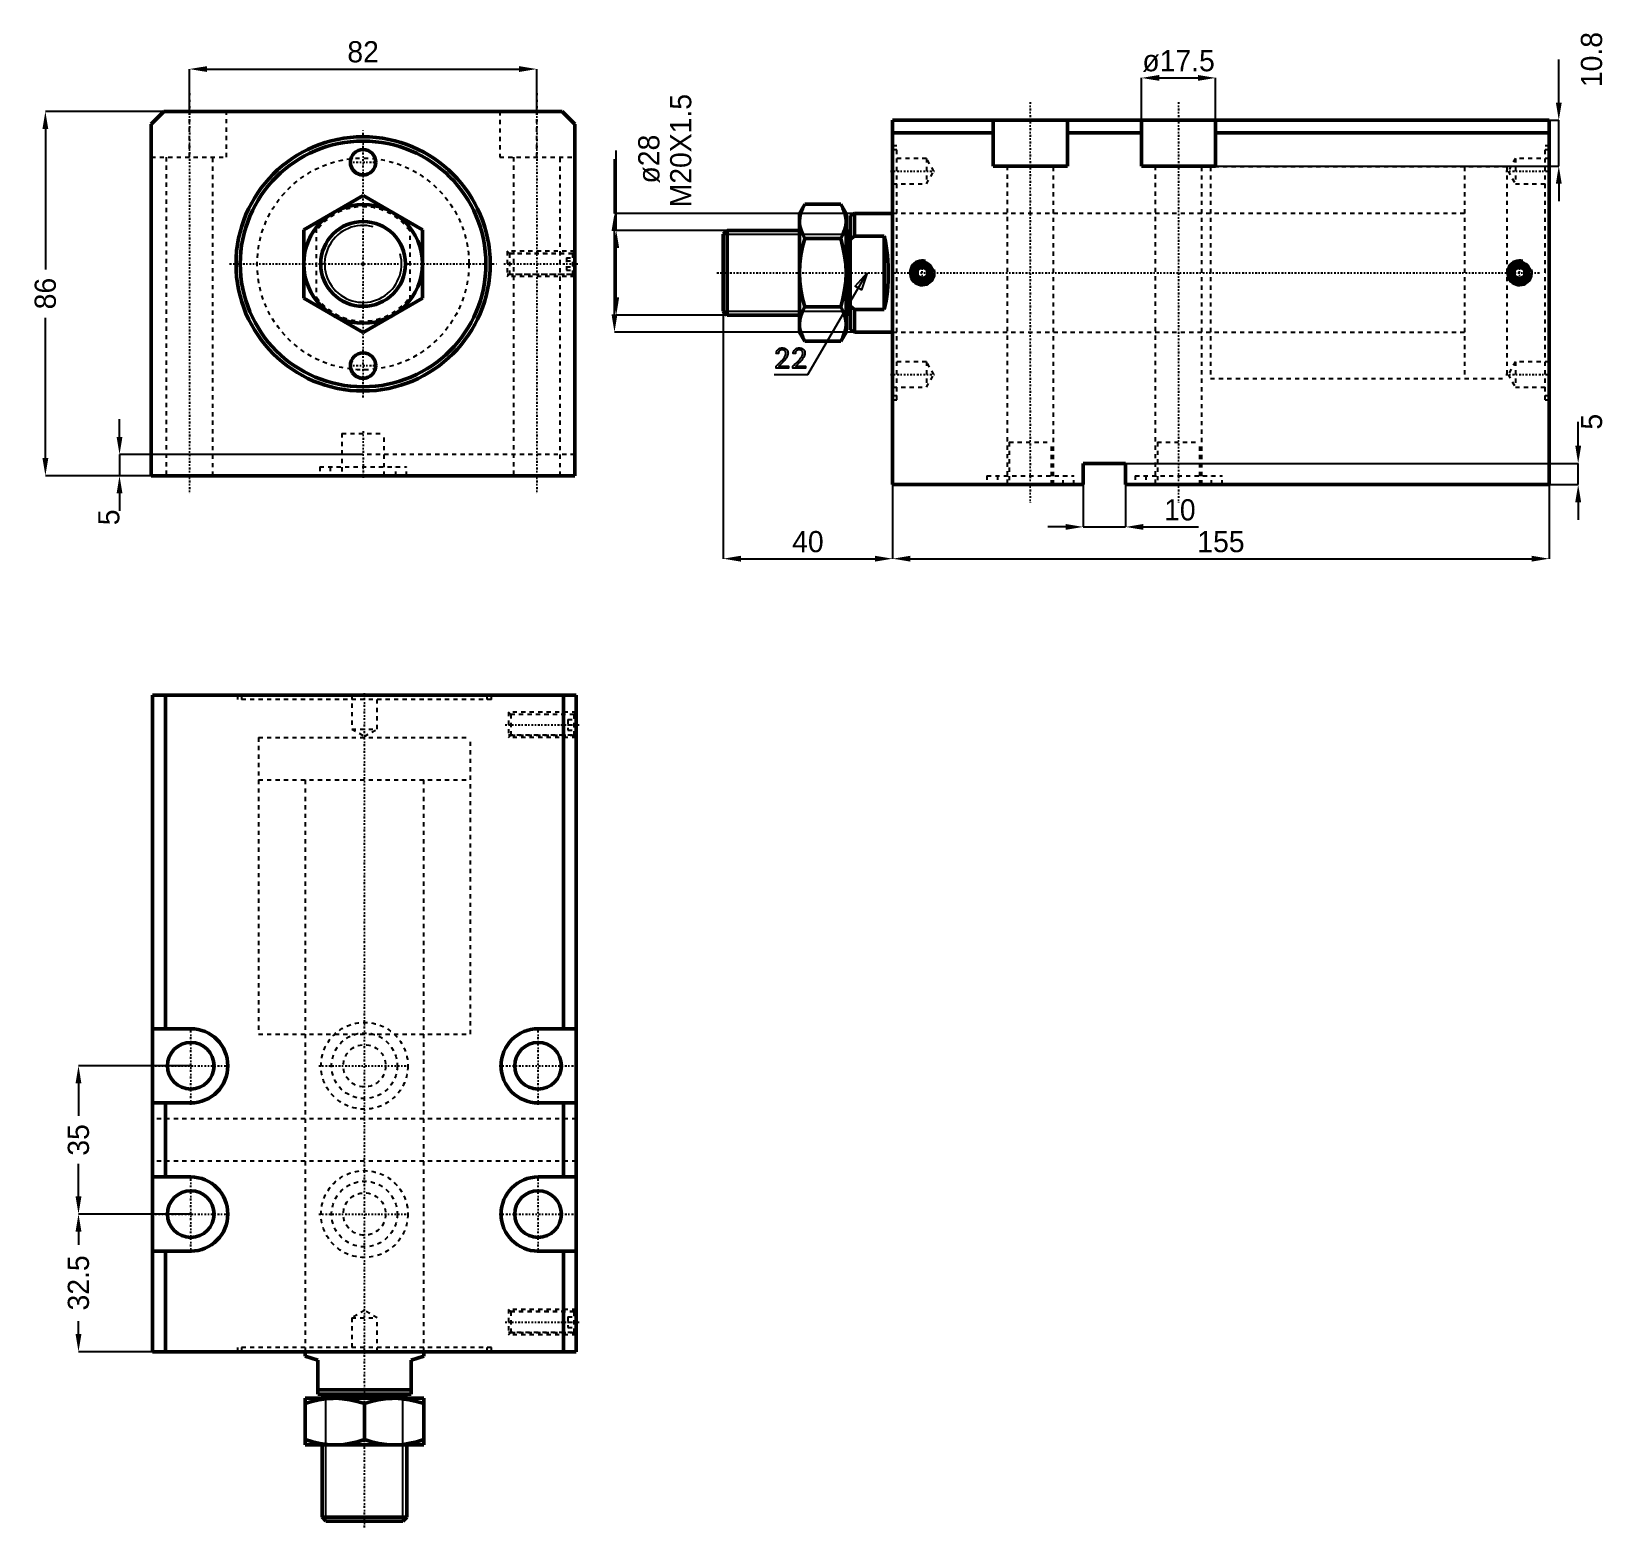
# Model space of a CAD drawing. Header units: millimetres. Extents: x -78 to 293, y -298 to 55.
import ezdxf

# ---------------------------------------------------------------- set-up
doc = ezdxf.new("R2010")
doc.units = ezdxf.units.MM
doc.linetypes.add('Center', pattern=[1.5, 0.45, -0.5, 0.05, -0.5])
doc.linetypes.add('Dashed', pattern=[2, 1, -1])
for name, color, linetype, lineweight in [('2d ConnectionPoints', 7, 'Continuous', 50), ('AM_0', 7, 'Continuous', 50), ('AM_5', 3, 'Continuous', 25), ('AM_7', 7, 'Center', 25), ('AM_9', 6, 'Dashed', 25)]:
    doc.layers.add(name, color=color, linetype=linetype, lineweight=lineweight)
doc.dimstyles.new('ISO-25', dxfattribs={"dimtxt": 2.5, "dimasz": 2.5, "dimexe": 1.25, "dimexo": 0.625, "dimtad": 1, "dimtxsty": 'Standard', "dimcen": 2.5, "dimadec": 0, "dimazin": 0, "dimtfac": 1, "dimtmove": 0, "dimatfit": 3, "dimfxl": 0, "dimarcsym": 0})

# ---------------------------------------------------------------- blocks, each defined once
blk = doc.blocks.new('1_JECX_MF_EXLA_50_60_0_rod__0_in_JECX_MF_160_EXLA_50_60_0__0')
at = {"layer": 'AM_0'}
for p, q in [((-14, 8.08), (0, 16.17)), ((0, 16.17), (14, 8.08)), ((-14, -8.08), (-14, 8.08)), ((14, 8.08), (14, -8.08)), ((0, -16.17), (-14, -8.08)), ((14, -8.08), (0, -16.17))]:
    blk.add_line(p, q, dxfattribs=at)
for radius in [14, 10]:
    blk.add_circle((0, 0), radius, dxfattribs=at)
at = {"layer": 'AM_5'}
blk.add_arc((0, 0), 9.08, 75, 15, dxfattribs=at)
at = {"layer": 'AM_9'}
for p, q in [((-11, -8.66), (-11, 8.66)), ((11, 8.66), (11, -8.66))]:
    blk.add_line(p, q, dxfattribs=at)
for start, end in [(35.4309, 144.5691), (215.4309, 324.5691)]:
    blk.add_arc((0, 0), 13.5, start, end, dxfattribs=at)
blk = doc.blocks.new('2_JECX_MF_EXLA_50_60_0_body__0_in_JECX_MF_160_EXLA_50_60_0__0')
at = {"layer": 'AM_0'}
for p, q in [((-47, 36), (-50, 33)), ((47, 36), (-47, 36)), ((50, 33), (47, 36)), ((-50, 33), (-50, -50)), ((50, -50), (50, 33)), ((-50, -50), (50, -50))]:
    blk.add_line(p, q, dxfattribs=at)
for centre, radius in [((0, 0), 30), ((0, 0), 29), ((0, 24), 3), ((0, -24), 3)]:
    blk.add_circle(centre, radius, dxfattribs=at)
at = {"layer": 'AM_5', "linetype": 'Dashed'}
for p, q in [((50, 3), (34, 3)), ((50, -3), (34, -3))]:
    blk.add_line(p, q, dxfattribs=at)
at = {"layer": 'AM_7'}
for p, q in [((-41, 40.3), (-41, -54.3)), ((41, 40.3), (41, -54.3)), ((0, -31.5), (0, 31.5)), ((-3.15, 24), (3.15, 24)), ((-31.5, 0), (31.5, 0)), ((33.2, 0), (50.8, 0)), ((-3.15, -24), (3.15, -24)), ((0, -39.5), (0, -50.5))]:
    blk.add_line(p, q, dxfattribs=at)
at = {"layer": 'AM_9'}
for p, q in [((-41, 25.2), (-41, 36)), ((-32.25, 25.2), (-32.25, 36)), ((32.25, 36), (32.25, 25.2)), ((41, 25.2), (41, 36)), ((-50, 25.2), (-32.25, 25.2)), ((-46.5, 25.2), (-46.5, -50)), ((-35.5, -50), (-35.5, 25.2)), ((32.25, 25.2), (50, 25.2)), ((35.5, 25.2), (35.5, -50)), ((46.5, -50), (46.5, 25.2)), ((34.54, 2.46), (34, 3)), ((34, 3), (34, -3)), ((49.5, 2.4), (34, 2.4)), ((49.46, 2.46), (34.54, 2.46)), ((34.54, 2.46), (34.54, -2.46)), ((48, 1.44), (50, 1.44)), ((48, 1.44), (48, -1.44)), ((48, 0.72), (50, 0.72)), ((50, 3), (49.46, 2.46)), ((49.46, 2.46), (49.46, -2.46)), ((50, 1.9), (49.5, 2.4)), ((49.5, 2.4), (49.5, -2.4)), ((34, -2.4), (49.5, -2.4)), ((34, -3), (34.54, -2.46)), ((34.54, -2.46), (49.46, -2.46)), ((48, -0.72), (50, -0.72)), ((48, -1.44), (50, -1.44)), ((49.46, -2.46), (50, -3)), ((49.5, -2.4), (50, -1.9)), ((-5, -40), (5, -40)), ((-5, -40), (-5, -50)), ((5, -50), (5, -40)), ((50, -45), (-50, -45)), ((-10.25, -47.9), (10.25, -47.9)), ((-10.25, -47.9), (-10.25, -50)), ((-7.75, -47.9), (-7.75, -50)), ((7.75, -50), (7.75, -47.9)), ((10.25, -50), (10.25, -47.9))]:
    blk.add_line(p, q, dxfattribs=at)
blk.add_circle((0, 0), 25, dxfattribs=at)
blk = doc.blocks.new('*D3')
at = {"layer": 'AM_5', "color": 0, "lineweight": -2}
for p, q in [((-41, 36), (-41, 46)), ((-36.83, 46), (36.83, 46)), ((41, 36), (41, 46))]:
    blk.add_line(p, q, dxfattribs=at)
at = {"layer": 'AM_5', "color": 0}
for points in [[(-36.83, 46.69), (-36.83, 45.31), (-41, 46)], [(36.83, 45.31), (36.83, 46.69), (41, 46)]]:
    blk.add_solid(points, dxfattribs=at)
at = {"layer": 'Defpoints', "color": 0}
for p in [(41, 46), (-41, 36), (41, 36)]:
    blk.add_point(p, dxfattribs=at)
at = {"layer": 'AM_5', "color": 0, "insert": (0, 50.05), "char_height": 5, "attachment_point": 5}
blk.add_mtext('82', dxfattribs=at)
blk = doc.blocks.new('*D4')
at = {"layer": 'AM_5', "color": 0, "lineweight": -2}
for p, q in [((-47, 36), (-75, 36)), ((-75, 31.83), (-75, -1.28)), ((-75, -45.83), (-75, -12.72)), ((-50, -50), (-75, -50))]:
    blk.add_line(p, q, dxfattribs=at)
at = {"layer": 'AM_5', "color": 0}
for points in [[(-74.31, 31.83), (-75.69, 31.83), (-75, 36)], [(-75.69, -45.83), (-74.31, -45.83), (-75, -50)]]:
    blk.add_solid(points, dxfattribs=at)
at = {"layer": 'Defpoints', "color": 0}
for p in [(-47, 36), (-75, -50), (-50, -50)]:
    blk.add_point(p, dxfattribs=at)
at = {"layer": 'AM_5', "color": 0, "insert": (-75, -7), "char_height": 5, "attachment_point": 5, "rotation": 90}
blk.add_mtext('86', dxfattribs=at)
blk = doc.blocks.new('*D5')
at = {"layer": 'AM_5', "color": 0, "lineweight": -2}
for p, q in [((-57.5, -40.83), (-57.5, -36.67)), ((0, -45), (-57.5, -45)), ((-57.5, -45), (-57.5, -50)), ((-50, -50), (-57.5, -50)), ((-57.5, -54.17), (-57.5, -58.33))]:
    blk.add_line(p, q, dxfattribs=at)
at = {"layer": 'AM_5', "color": 0}
for points in [[(-58.19, -40.83), (-56.81, -40.83), (-57.5, -45)], [(-56.81, -54.17), (-58.19, -54.17), (-57.5, -50)]]:
    blk.add_solid(points, dxfattribs=at)
at = {"layer": 'Defpoints', "color": 0}
for p in [(0, -45), (-57.5, -50), (-50, -50)]:
    blk.add_point(p, dxfattribs=at)
at = {"layer": 'AM_5', "color": 0, "insert": (-60, -59.83), "char_height": 5, "attachment_point": 5, "rotation": 90}
blk.add_mtext('5', dxfattribs=at)
blk = doc.blocks.new('1_JECX_MF_EXLA_50_60_0_rod__0_in_JECX_MF_160_EXLA_50_60_0__4')
at = {"layer": 'AM_0'}
for p, q in [((-14, 0), (-14, -1.03)), ((14, -1.03), (14, 0)), ((-11, -2), (-14, -1.03)), ((-11, -10), (-11, -2)), ((14, -1.03), (11, -2)), ((11, -2), (11, -10)), ((14, -11), (-14, -11)), ((-14, -22), (-14, -11)), ((-11, -9), (11, -9)), ((-11, -10), (11, -10)), ((-9.08, -10), (-10, -10.92)), ((-10, -10.92), (10, -10.92)), ((-10, -10.92), (-10, -11)), ((10, -10.92), (9.08, -10)), ((10, -11), (10, -10.92)), ((14, -11), (14, -22)), ((0, -20.75), (0, -12.25)), ((14, -22), (-14, -22)), ((-10, -22), (-10, -39.08)), ((10, -39.08), (10, -22)), ((-10, -39.08), (-9.08, -40)), ((-10, -39.08), (10, -39.08)), ((-9.08, -40), (9.08, -40)), ((9.08, -40), (10, -39.08))]:
    blk.add_line(p, q, dxfattribs=at)
for points in [[(-7, -11), (-7.5, -11.01), (-9.13, -11.12), (-10.75, -11.38), (-12.39, -11.76), (-14, -12.25)], [(0, -12.25), (-1.7, -11.74), (-3.43, -11.34), (-5.21, -11.09), (-7, -11)], [(7, -11), (6.5, -11.01), (4.87, -11.12), (3.25, -11.38), (1.61, -11.76), (0, -12.25)], [(14, -12.25), (12.3, -11.74), (10.57, -11.34), (8.79, -11.09), (7, -11)], [(-14, -20.75), (-12.3, -21.26), (-10.57, -21.66), (-8.79, -21.91), (-7, -22)], [(-7, -22), (-6.5, -21.99), (-4.87, -21.88), (-3.25, -21.62), (-1.61, -21.24), (0, -20.75)], [(0, -20.75), (1.7, -21.26), (3.43, -21.66), (5.21, -21.91), (7, -22)], [(7, -22), (7.5, -21.99), (9.13, -21.88), (10.75, -21.62), (12.39, -21.24), (14, -20.75)]]:
    blk.add_lwpolyline(points, dxfattribs=at)
at = {"layer": 'AM_5'}
for p, q in [((-9.08, -40), (-9.08, -10)), ((9.08, -40), (9.08, -10))]:
    blk.add_line(p, q, dxfattribs=at)
at = {"layer": 'AM_7'}
blk.add_line((0, -41.5), (0, 155.49), dxfattribs=at)
at = {"layer": 'AM_9'}
for p, q in [((-25, 145), (25, 145)), ((-25, 145), (-25, 135)), ((25, 135), (25, 145)), ((-25, 135), (25, 135)), ((-14, 135), (-14, 0)), ((14, 0), (14, 135))]:
    blk.add_line(p, q, dxfattribs=at)
blk = doc.blocks.new('2_JECX_MF_EXLA_50_60_0_body__0_in_JECX_MF_160_EXLA_50_60_0__4')
at = {"layer": 'AM_0'}
for p, q in [((50, 155), (-50, 155)), ((-50, 155), (-50, 0)), ((-47, 155), (-47, 76.25)), ((47, 155), (47, 76.25)), ((50, 155), (50, 0)), ((-41, 76.25), (-50, 76.25)), ((50, 76.25), (41, 76.25)), ((-50, 58.75), (-41, 58.75)), ((-47, 58.75), (-47, 41.25)), ((41, 58.75), (50, 58.75)), ((47, 58.75), (47, 41.25)), ((-41, 41.25), (-50, 41.25)), ((50, 41.25), (41, 41.25)), ((-50, 23.75), (-41, 23.75)), ((-47, 23.75), (-47, 0)), ((41, 23.75), (50, 23.75)), ((47, 23.75), (47, 0)), ((50, 0), (-50, 0))]:
    blk.add_line(p, q, dxfattribs=at)
for centre in [(-41, 67.5), (41, 67.5), (-41, 32.5), (41, 32.5)]:
    blk.add_circle(centre, 5.5, dxfattribs=at)
for centre, start, end in [((-41, 67.5), 270, 90), ((41, 67.5), 90, 270), ((-41, 32.5), 270, 90), ((41, 32.5), 90, 270)]:
    blk.add_arc(centre, 8.75, start, end, dxfattribs=at)
at = {"layer": 'AM_5', "linetype": 'Dashed'}
for p, q in [((50, 151), (34, 151)), ((50, 145), (34, 145)), ((50, 10), (34, 10)), ((50, 4), (34, 4))]:
    blk.add_line(p, q, dxfattribs=at)
at = {"layer": 'AM_7'}
for p, q in [((33.2, 148), (50.8, 148)), ((-41, 58.3125), (-41, 76.6875)), ((41, 58.3125), (41, 76.6875)), ((-50.1875, 67.5), (-31.8125, 67.5)), ((-10.7625, 67.5), (10.7625, 67.5)), ((31.8125, 67.5), (50.1875, 67.5)), ((-41, 23.3125), (-41, 41.6875)), ((41, 23.3125), (41, 41.6875)), ((-50.1875, 32.5), (-31.8125, 32.5)), ((-10.7625, 32.5), (10.7625, 32.5)), ((31.8125, 32.5), (50.1875, 32.5)), ((33.2, 7), (50.8, 7))]:
    blk.add_line(p, q, dxfattribs=at)
at = {"layer": 'AM_9'}
for p, q in [((-30, 155), (-30, 154)), ((30, 154), (-30, 154)), ((-29, 155), (-29, 154)), ((-3, 155), (-3, 147)), ((3, 147), (3, 155)), ((29, 154), (29, 155)), ((30, 154), (30, 155)), ((34, 151), (34, 145)), ((34.5415, 150.4585), (34, 151)), ((49.5, 150.4), (34, 150.4)), ((49.4585, 150.4585), (34.5415, 150.4585)), ((34.5415, 150.4585), (34.5415, 145.5415)), ((48, 149.25), (50, 149.25)), ((48, 149.25), (48, 146.75)), ((50, 151), (49.4585, 150.4585)), ((49.4585, 150.4585), (49.4585, 145.5415)), ((49.5, 150.4), (49.5, 145.6)), ((50, 149.9), (49.5, 150.4)), ((-25, 145), (25, 145)), ((-25, 145), (-25, 75)), ((-3, 147), (3, 147)), ((-3, 147), (0, 145.2679)), ((0, 145.2679), (3, 147)), ((25, 75), (25, 145)), ((34, 145.6), (49.5, 145.6)), ((34, 145), (34.5415, 145.5415)), ((34.5415, 145.5415), (49.4585, 145.5415)), ((48, 148), (50, 148)), ((48, 146.75), (50, 146.75)), ((49.4585, 145.5415), (50, 145)), ((49.5, 145.6), (50, 146.1)), ((-25, 75), (25, 75)), ((-14, 75), (-14, 0)), ((14, 0), (14, 75)), ((50, 55), (-50, 55)), ((50, 45), (-50, 45)), ((0, 9.7321), (-3, 8)), ((-3, 8), (-3, 0)), ((-3, 8), (3, 8)), ((3, 8), (0, 9.7321)), ((3, 0), (3, 8)), ((34, 10), (34, 4)), ((34.5415, 9.4585), (34, 10)), ((49.5, 9.4), (34, 9.4)), ((49.4585, 9.4585), (34.5415, 9.4585)), ((34.5415, 9.4585), (34.5415, 4.5415)), ((48, 8.25), (50, 8.25)), ((48, 8.25), (48, 5.75)), ((50, 10), (49.4585, 9.4585)), ((49.4585, 9.4585), (49.4585, 4.5415)), ((50, 8.9), (49.5, 9.4)), ((49.5, 9.4), (49.5, 4.6)), ((34, 4.6), (49.5, 4.6)), ((34, 4), (34.5415, 4.5415)), ((34.5415, 4.5415), (49.4585, 4.5415)), ((48, 7), (50, 7)), ((48, 5.75), (50, 5.75)), ((49.4585, 4.5415), (50, 4)), ((49.5, 4.6), (50, 5.1)), ((30, 1), (-30, 1)), ((-30, 1), (-30, 0)), ((-29, 1), (-29, 0)), ((29, 0), (29, 1)), ((30, 0), (30, 1))]:
    blk.add_line(p, q, dxfattribs=at)
for centre, radius in [((0, 67.5), 10.25), ((0, 67.5), 7.75), ((0, 67.5), 5), ((0, 32.5), 10.25), ((0, 32.5), 7.75), ((0, 32.5), 5)]:
    blk.add_circle(centre, radius, dxfattribs=at)
blk = doc.blocks.new('*D11')
at = {"layer": 'AM_5', "color": 0, "lineweight": -2}
for p, q in [((-40.68, -189.3), (-67.18, -189.3)), ((-67.18, -193.47), (-67.18, -201.13)), ((-67.18, -220.13), (-67.18, -212.47)), ((-40.68, -224.3), (-67.18, -224.3))]:
    blk.add_line(p, q, dxfattribs=at)
at = {"layer": 'AM_5', "color": 0}
for points in [[(-67.88, -193.47), (-66.49, -193.47), (-67.18, -189.3)], [(-67.88, -220.13), (-66.49, -220.13), (-67.18, -224.3)]]:
    blk.add_solid(points, dxfattribs=at)
at = {"layer": 'Defpoints', "color": 0}
for p in [(-67.18, -189.3), (-40.68, -189.3), (-40.68, -224.3)]:
    blk.add_point(p, dxfattribs=at)
at = {"layer": 'AM_5', "color": 0, "insert": (-67.18, -206.8), "char_height": 5, "attachment_point": 5, "rotation": 90}
blk.add_mtext('35', dxfattribs=at)
blk = doc.blocks.new('*D12')
at = {"layer": 'AM_5', "color": 0, "lineweight": -2}
for p, q in [((-40.68, -224.3), (-67.18, -224.3)), ((-67.18, -228.47), (-67.18, -231.55)), ((-67.18, -252.63), (-67.18, -249.55)), ((-49.68, -256.8), (-67.18, -256.8))]:
    blk.add_line(p, q, dxfattribs=at)
at = {"layer": 'AM_5', "color": 0}
for points in [[(-67.88, -228.47), (-66.49, -228.47), (-67.18, -224.3)], [(-67.88, -252.63), (-66.49, -252.63), (-67.18, -256.8)]]:
    blk.add_solid(points, dxfattribs=at)
at = {"layer": 'Defpoints', "color": 0}
for p in [(-40.68, -224.3), (-67.18, -256.8), (-49.68, -256.8)]:
    blk.add_point(p, dxfattribs=at)
at = {"layer": 'AM_5', "color": 0, "insert": (-67.18, -240.55), "char_height": 5, "attachment_point": 5, "rotation": 90}
blk.add_mtext('32.5', dxfattribs=at)
blk = doc.blocks.new('1_JECX_MF_EXLA_50_60_0_rod__0_in_JECX_MF_160_EXLA_50_60_0__2')
at = {"layer": 'AM_0'}
for p, q in [((-20.75, 16.17), (-22, 14)), ((-20.75, 16.17), (-12.25, 16.17)), ((-11, 14), (-12.25, 16.17)), ((-22, 14), (-22, -14)), ((-11, 14), (-11, -14)), ((-9, 14), (-10, 13.5)), ((-10, 13.5), (-10, -13.5)), ((0, 14), (-9, 14)), ((-9, 14), (-9, 8.66)), ((-39.08, 10), (-40, 9.08)), ((-40, 9.08), (-40, -9.08)), ((-22, 10), (-39.08, 10)), ((-39.08, 10), (-39.08, -10)), ((-20.75, 8.08), (-12.25, 8.08)), ((-10.92, 10), (-11, 10)), ((-10, 9.08), (-10.92, 10)), ((-10.92, 10), (-10.92, -10)), ((-9, 8.66), (-10, 7.83)), ((-2, 8.66), (-9, 8.66)), ((-2, 8.66), (-2, -8.66)), ((-40, -9.08), (-39.08, -10)), ((-39.08, -10), (-22, -10)), ((-20.75, -8.08), (-12.25, -8.08)), ((-11, -10), (-10.92, -10)), ((-10.92, -10), (-10, -9.08)), ((-9, -8.66), (-2, -8.66)), ((-9, -8.66), (-9, -14)), ((-22, -14), (-20.75, -16.17)), ((-12.25, -16.17), (-11, -14)), ((-10, -13.5), (-9, -14)), ((-9, -14), (0, -14)), ((-20.75, -16.17), (-12.25, -16.17))]:
    blk.add_line(p, q, dxfattribs=at)
for points in [[(-20.75, 16.17), (-21.26, 15.18), (-21.66, 14.19), (-21.91, 13.16), (-22, 12.12)], [(-11, 12.12), (-11.01, 12.41), (-11.12, 13.36), (-11.38, 14.29), (-11.76, 15.23), (-12.25, 16.17)], [(-22, 12.12), (-21.99, 11.84), (-21.88, 10.89), (-21.62, 9.96), (-21.24, 9.01), (-20.75, 8.08)], [(-12.25, 8.08), (-11.74, 9.07), (-11.34, 10.06), (-11.09, 11.09), (-11, 12.12)], [(-20.75, 8.08), (-21.26, 6.12), (-21.66, 4.12), (-21.91, 2.07), (-22, 0)], [(-11, 0), (-11, 0.03), (-11.09, 2.05), (-11.33, 4.06), (-11.73, 6.08), (-12.25, 8.08)], [(-2, -8.66), (-1.77, -7.67), (-1.57, -6.62), (-1.39, -5.52), (-1.25, -4.38), (-1.15, -3.2), (-1.07, -2), (-1.03, -0.78), (-1.03, 0.44), (-1.06, 1.65), (-1.12, 2.86), (-1.22, 4.04), (-1.35, 5.2), (-1.51, 6.31), (-1.71, 7.37), (-1.93, 8.38), (-2, 8.66)], [(-22, 0), (-22, -0.03), (-21.91, -2.05), (-21.67, -4.06), (-21.27, -6.08), (-20.75, -8.08)], [(-12.25, -8.08), (-11.74, -6.12), (-11.34, -4.12), (-11.09, -2.07), (-11, 0)], [(-20.75, -8.08), (-21.26, -9.07), (-21.66, -10.06), (-21.91, -11.09), (-22, -12.12)], [(-11, -12.12), (-11.01, -11.84), (-11.12, -10.89), (-11.38, -9.96), (-11.76, -9.01), (-12.25, -8.08)], [(-10, -7.83), (-9.96, -7.86), (-9, -8.66)], [(-22, -12.12), (-21.99, -12.41), (-21.88, -13.36), (-21.62, -14.29), (-21.24, -15.23), (-20.75, -16.17)], [(-12.25, -16.17), (-11.74, -15.18), (-11.34, -14.19), (-11.09, -13.16), (-11, -12.12)]]:
    blk.add_lwpolyline(points, dxfattribs=at)
at = {"layer": 'AM_5'}
for p, q in [((-40, 9.08), (-10, 9.08)), ((-40, -9.08), (-10, -9.08))]:
    blk.add_line(p, q, dxfattribs=at)
at = {"layer": 'AM_7'}
blk.add_line((-41.5, 0), (152.75, 0), dxfattribs=at)
at = {"layer": 'AM_9'}
for p, q in [((145, 25), (135, 25)), ((135, 25), (135, -25)), ((145, 25), (145, -25)), ((135, 14), (0, 14)), ((0, -14), (135, -14)), ((135, -25), (145, -25))]:
    blk.add_line(p, q, dxfattribs=at)
blk = doc.blocks.new('2_JECX_MF_EXLA_50_60_0_body__0_in_JECX_MF_160_EXLA_50_60_0__2')
at = {"layer": 'AM_0'}
for p, q in [((155, 36), (0, 36)), ((0, -50), (0, 36)), ((23.75, 36), (23.75, 25.2)), ((41.25, 25.2), (41.25, 36)), ((58.75, 36), (58.75, 25.2)), ((76.25, 25.2), (76.25, 36)), ((155, -50), (155, 36)), ((23.75, 33), (0, 33)), ((58.75, 33), (41.25, 33)), ((155, 33), (76.25, 33)), ((23.75, 25.2), (41.25, 25.2)), ((58.75, 25.2), (76.25, 25.2)), ((7, 1.44), (5.75, 0.72)), ((5.75, 0.72), (5.75, -0.72)), ((8.25, 0.72), (7, 1.44)), ((8.25, -0.72), (8.25, 0.72)), ((148, 1.44), (146.75, 0.72)), ((146.75, 0.72), (146.75, -0.72)), ((149.25, 0.72), (148, 1.44)), ((149.25, -0.72), (149.25, 0.72)), ((5.75, -0.72), (7, -1.44)), ((7, -1.44), (8.25, -0.72)), ((146.75, -0.72), (148, -1.44)), ((148, -1.44), (149.25, -0.72)), ((45, -45), (45, -50)), ((55, -45), (45, -45)), ((55, -50), (55, -45)), ((45, -50), (0, -50)), ((155, -50), (55, -50))]:
    blk.add_line(p, q, dxfattribs=at)
for centre, radius in [((7, 0), 2.46), ((7, 0), 2.4), ((7, 0), 1.9), ((148, 0), 2.46), ((148, 0), 2.4), ((148, 0), 1.9)]:
    blk.add_circle(centre, radius, dxfattribs=at)
at = {"layer": 'AM_5'}
for centre in [(7, 0), (148, 0)]:
    blk.add_arc(centre, 3, 75, 15, dxfattribs=at)
at = {"layer": 'AM_7'}
for p, q in [((32.5, 40.3), (32.5, -54.3)), ((67.5, 40.3), (67.5, -54.3)), ((-0.49, 24), (10.22, 24)), ((144.78, 24), (155.49, 24)), ((7, -3.15), (7, 3.15)), ((148, -3.15), (148, 3.15)), ((155.05, 0), (153.95, 0)), ((-0.49, -24), (10.22, -24)), ((144.78, -24), (155.49, -24))]:
    blk.add_line(p, q, dxfattribs=at)
at = {"layer": 'AM_9'}
for p, q in [((1, 30), (0, 30)), ((1, -30), (1, 30)), ((154, -30), (154, 30)), ((155, 30), (154, 30)), ((1, 29), (0, 29)), ((8, 27), (0, 27)), ((9.73, 24), (8, 27)), ((8, 27), (8, 21)), ((147, 27), (145.27, 24)), ((155, 27), (147, 27)), ((147, 27), (147, 21)), ((155, 29), (154, 29)), ((8, 21), (9.73, 24)), ((27, 25.2), (27, -50)), ((38, -50), (38, 25.2)), ((62, 25.2), (62, -50)), ((73, -50), (73, 25.2)), ((145, 25), (75, 25)), ((75, 25), (75, -25)), ((145, 25), (145, -25)), ((145.27, 24), (147, 21)), ((0, 21), (8, 21)), ((147, 21), (155, 21)), ((75, 14), (0, 14)), ((0, -14), (75, -14)), ((8, -21), (0, -21)), ((9.73, -24), (8, -21)), ((8, -21), (8, -27)), ((147, -21), (145.27, -24)), ((155, -21), (147, -21)), ((147, -21), (147, -27)), ((8, -27), (9.73, -24)), ((75, -25), (145, -25)), ((145.27, -24), (147, -27)), ((0, -27), (8, -27)), ((0, -29), (1, -29)), ((147, -27), (155, -27)), ((154, -29), (155, -29)), ((0, -30), (1, -30)), ((154, -30), (155, -30)), ((27.5, -40), (37.5, -40)), ((27.5, -40), (27.5, -50)), ((37.5, -50), (37.5, -40)), ((62.5, -40), (72.5, -40)), ((62.5, -40), (62.5, -50)), ((72.5, -50), (72.5, -40)), ((22.25, -47.9), (42.75, -47.9)), ((22.25, -47.9), (22.25, -50)), ((24.75, -47.9), (24.75, -50)), ((40.25, -50), (40.25, -47.9)), ((42.75, -50), (42.75, -47.9)), ((57.25, -47.9), (77.75, -47.9)), ((57.25, -47.9), (57.25, -50)), ((59.75, -47.9), (59.75, -50)), ((75.25, -50), (75.25, -47.9)), ((77.75, -50), (77.75, -47.9))]:
    blk.add_line(p, q, dxfattribs=at)
blk = doc.blocks.new('*D24')
at = {"layer": 'AM_5', "color": 0, "lineweight": -2}
for p, q in [((183.76, 33.91), (183.76, 43.91)), ((187.93, 43.91), (197.09, 43.91)), ((201.26, 33.91), (201.26, 43.91))]:
    blk.add_line(p, q, dxfattribs=at)
at = {"layer": 'AM_5', "color": 0}
for points in [[(187.93, 44.6), (187.93, 43.22), (183.76, 43.91)], [(197.09, 44.6), (197.09, 43.22), (201.26, 43.91)]]:
    blk.add_solid(points, dxfattribs=at)
at = {"layer": 'Defpoints', "color": 0}
for p in [(201.26, 43.91), (183.76, 33.91), (201.26, 33.91)]:
    blk.add_point(p, dxfattribs=at)
at = {"layer": 'AM_5', "color": 0, "insert": (192.51, 47.91), "char_height": 5, "attachment_point": 5}
blk.add_mtext('ø17.5', dxfattribs=at)
blk = doc.blocks.new('*D25')
at = {"layer": 'AM_5', "color": 0, "lineweight": -2}
for p, q in [((282.26, 38.08), (282.26, 48.24)), ((201.26, 33.91), (282.26, 33.91)), ((282.26, 23.11), (282.26, 33.91)), ((201.26, 23.11), (282.26, 23.11)), ((282.26, 18.94), (282.26, 14.78))]:
    blk.add_line(p, q, dxfattribs=at)
at = {"layer": 'AM_5', "color": 0}
for points in [[(281.57, 38.08), (282.95, 38.08), (282.26, 33.91)], [(281.57, 18.94), (282.95, 18.94), (282.26, 23.11)]]:
    blk.add_solid(points, dxfattribs=at)
at = {"layer": 'Defpoints', "color": 0}
for p in [(201.26, 33.91), (282.26, 33.91), (201.26, 23.11)]:
    blk.add_point(p, dxfattribs=at)
at = {"layer": 'AM_5', "color": 0, "insert": (290.01, 48.24), "char_height": 5, "attachment_point": 5, "rotation": 90}
blk.add_mtext('10.8', dxfattribs=at)
blk = doc.blocks.new('*D26')
at = {"layer": 'AM_5', "color": 0, "lineweight": -2}
for p, q in [((125.01, -52.09), (125.01, -69.59)), ((280.01, -52.09), (280.01, -69.59)), ((129.18, -69.59), (275.84, -69.59))]:
    blk.add_line(p, q, dxfattribs=at)
at = {"layer": 'AM_5', "color": 0}
for points in [[(129.18, -68.9), (129.18, -70.28), (125.01, -69.59)], [(275.84, -68.9), (275.84, -70.28), (280.01, -69.59)]]:
    blk.add_solid(points, dxfattribs=at)
at = {"layer": 'Defpoints', "color": 0}
for p in [(125.01, -52.09), (280.01, -52.09), (280.01, -69.59)]:
    blk.add_point(p, dxfattribs=at)
at = {"layer": 'AM_5', "color": 0, "insert": (202.51, -65.59), "char_height": 5, "attachment_point": 5}
blk.add_mtext('155', dxfattribs=at)
blk = doc.blocks.new('*D27')
at = {"layer": 'AM_5', "color": 0, "lineweight": -2}
for p, q in [((85.01, -2.09), (85.01, -69.59)), ((125.01, -52.09), (125.01, -69.59)), ((89.18, -69.59), (120.84, -69.59))]:
    blk.add_line(p, q, dxfattribs=at)
at = {"layer": 'AM_5', "color": 0}
for points in [[(89.18, -68.9), (89.18, -70.28), (85.01, -69.59)], [(120.84, -68.9), (120.84, -70.28), (125.01, -69.59)]]:
    blk.add_solid(points, dxfattribs=at)
at = {"layer": 'Defpoints', "color": 0}
for p in [(85.01, -2.09), (125.01, -52.09), (125.01, -69.59)]:
    blk.add_point(p, dxfattribs=at)
at = {"layer": 'AM_5', "color": 0, "insert": (105.01, -65.59), "char_height": 5, "attachment_point": 5}
blk.add_mtext('40', dxfattribs=at)
blk = doc.blocks.new('*D28')
at = {"layer": 'AM_5', "color": 0, "lineweight": -2}
for p, q in [((59.34, 11.91), (59.34, 24.74)), ((116.01, 11.91), (59.34, 11.91)), ((59.34, -11.92), (59.34, 7.74)), ((116.01, -16.09), (59.34, -16.09))]:
    blk.add_line(p, q, dxfattribs=at)
at = {"layer": 'AM_5', "color": 0}
for points in [[(58.65, 7.74), (60.04, 7.74), (59.34, 11.91)], [(58.65, -11.92), (60.04, -11.92), (59.34, -16.09)]]:
    blk.add_solid(points, dxfattribs=at)
at = {"layer": 'Defpoints', "color": 0}
for p in [(59.34, 11.91), (116.01, 11.91), (116.01, -16.09)]:
    blk.add_point(p, dxfattribs=at)
at = {"layer": 'AM_5', "color": 0, "insert": (67.51, 24.74), "char_height": 5, "attachment_point": 5, "rotation": 90}
blk.add_mtext('ø28', dxfattribs=at)
blk = doc.blocks.new('*D29')
at = {"layer": 'AM_5', "color": 0, "lineweight": -2}
for p, q in [((59.76, 7.91), (59.76, 26.74)), ((85.93, 7.91), (59.76, 7.91)), ((59.76, -7.92), (59.76, 3.74)), ((86.01, -12.09), (59.76, -12.09))]:
    blk.add_line(p, q, dxfattribs=at)
at = {"layer": 'AM_5', "color": 0}
for points in [[(59.07, 3.74), (60.45, 3.74), (59.76, 7.91)], [(59.07, -7.92), (60.45, -7.92), (59.76, -12.09)]]:
    blk.add_solid(points, dxfattribs=at)
at = {"layer": 'Defpoints', "color": 0}
for p in [(59.76, 7.91), (85.93, 7.91), (86.01, -12.09)]:
    blk.add_point(p, dxfattribs=at)
at = {"layer": 'AM_5', "color": 0, "insert": (75.01, 26.74), "char_height": 5, "attachment_point": 5, "rotation": 90}
blk.add_mtext('M20X1.5', dxfattribs=at)
blk = doc.blocks.new('*D30')
at = {"layer": 'AM_5', "color": 0, "lineweight": -2}
for p, q in [((170.01, -47.09), (170.01, -62.09)), ((180.01, -52.09), (180.01, -62.09)), ((165.84, -62.09), (161.68, -62.09)), ((170.01, -62.09), (180.01, -62.09)), ((184.18, -62.09), (197.23, -62.09))]:
    blk.add_line(p, q, dxfattribs=at)
at = {"layer": 'AM_5', "color": 0}
for points in [[(165.84, -61.4), (165.84, -62.78), (170.01, -62.09)], [(184.18, -61.4), (184.18, -62.78), (180.01, -62.09)]]:
    blk.add_solid(points, dxfattribs=at)
at = {"layer": 'Defpoints', "color": 0}
for p in [(170.01, -47.09), (180.01, -52.09), (180.01, -62.09)]:
    blk.add_point(p, dxfattribs=at)
at = {"layer": 'AM_5', "color": 0, "insert": (192.81, -58.09), "char_height": 5, "attachment_point": 5}
blk.add_mtext('10', dxfattribs=at)
blk = doc.blocks.new('*D31')
at = {"layer": 'AM_5', "color": 0, "lineweight": -2}
for p, q in [((286.84, -42.92), (286.84, -37.26)), ((170.01, -47.09), (286.84, -47.09)), ((286.84, -52.09), (286.84, -47.09)), ((180.01, -52.09), (286.84, -52.09)), ((286.84, -56.26), (286.84, -60.42))]:
    blk.add_line(p, q, dxfattribs=at)
at = {"layer": 'AM_5', "color": 0}
for points in [[(286.15, -42.92), (287.54, -42.92), (286.84, -47.09)], [(286.15, -56.26), (287.54, -56.26), (286.84, -52.09)]]:
    blk.add_solid(points, dxfattribs=at)
at = {"layer": 'Defpoints', "color": 0}
for p in [(170.01, -47.09), (180.01, -52.09), (286.84, -52.09)]:
    blk.add_point(p, dxfattribs=at)
at = {"layer": 'AM_5', "color": 0, "insert": (290.01, -37.26), "char_height": 5, "attachment_point": 5, "rotation": 90}
blk.add_mtext('5', dxfattribs=at)

msp = doc.modelspace()

# ---------------------------------------------------------------- linework, layer by layer
at = {"layer": '2d ConnectionPoints'}
for p in [(0, 0), (125.01, -2.09), (0.319, -256.801)]:
    msp.add_point(p, dxfattribs=at)
at = {"layer": 'AM_5'}
for p, q in [((105.01, -26.09), (119.01, -2.09)), ((97.01, -26.09), (105.01, -26.09))]:
    msp.add_line(p, q, dxfattribs=at)
for points in [[(119.01, -2.09), (117.63, -6.109), (116.191, -5.269), (119.01, -2.09)], [(97.657, -23.979), (97.657, -23.979), (97.871, -23.783), (98.176, -23.497), (98.176, -23.497), (98.462, -23.22), (98.642, -23.041), (98.642, -23.041), (98.814, -22.86), (99.061, -22.576), (99.061, -22.576), (99.294, -22.276), (99.441, -22.068), (99.441, -22.068), (99.571, -21.86), (99.712, -21.564), (99.712, -21.564), (99.787, -21.286), (99.802, -21.112), (99.802, -21.112), (99.797, -21.014), (99.774, -20.876), (99.774, -20.876), (99.731, -20.747), (99.691, -20.667), (99.691, -20.667), (99.644, -20.592), (99.56, -20.494), (99.56, -20.494), (99.461, -20.411), (99.387, -20.365), (99.387, -20.365), (99.308, -20.326), (99.182, -20.284), (99.182, -20.284), (99.048, -20.262), (98.954, -20.257), (98.954, -20.257), (98.849, -20.262), (98.702, -20.285), (98.702, -20.285), (98.565, -20.328), (98.479, -20.368), (98.479, -20.368), (98.399, -20.416), (98.294, -20.503), (98.294, -20.503), (98.204, -20.608), (98.154, -20.688), (98.154, -20.688), (98.112, -20.775), (98.066, -20.917), (98.066, -20.917), (98.042, -21.072), (98.037, -21.184), (97.55, -21.184), (97.55, -21.184), (97.557, -21.017), (97.597, -20.785), (97.597, -20.785), (97.67, -20.574), (97.738, -20.446), (97.738, -20.446), (97.819, -20.328), (97.959, -20.174), (97.959, -20.174), (98.124, -20.047), (98.247, -19.978), (98.247, -19.978), (98.377, -19.92), (98.583, -19.858), (98.583, -19.858), (98.801, -19.825), (98.954, -19.819), (98.954, -19.819), (99.096, -19.825), (99.302, -19.856), (99.302, -19.856), (99.5, -19.914), (99.626, -19.968), (99.626, -19.968), (99.746, -20.033), (99.907, -20.152), (99.907, -20.152), (100.045, -20.297), (100.125, -20.407), (100.125, -20.407), (100.192, -20.527), (100.265, -20.722), (100.265, -20.722), (100.305, -20.936), (100.312, -21.089), (100.312, -21.089), (100.301, -21.263), (100.243, -21.529), (100.243, -21.529), (100.135, -21.803), (100.036, -21.99), (100.036, -21.99), (99.922, -22.175), (99.736, -22.444), (99.736, -22.444), (99.535, -22.701), (99.391, -22.865), (99.391, -22.865), (99.236, -23.033), (98.976, -23.304), (98.976, -23.304), (98.683, -23.599), (98.469, -23.81), (98.125, -24.148), (100.452, -24.151), (100.452, -24.59), (97.485, -24.59), (97.485, -24.135), (97.657, -23.979)], [(101.657, -23.979), (101.657, -23.979), (101.871, -23.783), (102.176, -23.497), (102.176, -23.497), (102.462, -23.22), (102.642, -23.041), (102.642, -23.041), (102.814, -22.86), (103.061, -22.576), (103.061, -22.576), (103.294, -22.276), (103.441, -22.068), (103.441, -22.068), (103.571, -21.86), (103.712, -21.564), (103.712, -21.564), (103.787, -21.286), (103.802, -21.112), (103.802, -21.112), (103.797, -21.014), (103.774, -20.876), (103.774, -20.876), (103.731, -20.747), (103.691, -20.667), (103.691, -20.667), (103.644, -20.592), (103.56, -20.494), (103.56, -20.494), (103.461, -20.411), (103.387, -20.365), (103.387, -20.365), (103.308, -20.326), (103.182, -20.284), (103.182, -20.284), (103.048, -20.262), (102.954, -20.257), (102.954, -20.257), (102.849, -20.262), (102.702, -20.285), (102.702, -20.285), (102.565, -20.328), (102.479, -20.368), (102.479, -20.368), (102.399, -20.416), (102.294, -20.503), (102.294, -20.503), (102.204, -20.608), (102.154, -20.688), (102.154, -20.688), (102.112, -20.775), (102.066, -20.917), (102.066, -20.917), (102.042, -21.072), (102.037, -21.184), (101.55, -21.184), (101.55, -21.184), (101.557, -21.017), (101.597, -20.785), (101.597, -20.785), (101.67, -20.574), (101.738, -20.446), (101.738, -20.446), (101.819, -20.328), (101.959, -20.174), (101.959, -20.174), (102.124, -20.047), (102.247, -19.978), (102.247, -19.978), (102.377, -19.92), (102.583, -19.858), (102.583, -19.858), (102.801, -19.825), (102.954, -19.819), (102.954, -19.819), (103.096, -19.825), (103.302, -19.856), (103.302, -19.856), (103.5, -19.914), (103.626, -19.968), (103.626, -19.968), (103.746, -20.033), (103.907, -20.152), (103.907, -20.152), (104.045, -20.297), (104.125, -20.407), (104.125, -20.407), (104.192, -20.527), (104.265, -20.722), (104.265, -20.722), (104.305, -20.936), (104.312, -21.089), (104.312, -21.089), (104.301, -21.263), (104.243, -21.529), (104.243, -21.529), (104.135, -21.803), (104.036, -21.99), (104.036, -21.99), (103.922, -22.175), (103.736, -22.444), (103.736, -22.444), (103.535, -22.701), (103.391, -22.865), (103.391, -22.865), (103.236, -23.033), (102.976, -23.304), (102.976, -23.304), (102.683, -23.599), (102.469, -23.81), (102.125, -24.148), (104.452, -24.151), (104.452, -24.59), (101.485, -24.59), (101.485, -24.135), (101.657, -23.979)]]:
    msp.add_lwpolyline(points, dxfattribs=at)

# ---------------------------------------------------------------- block references
for name, p in [('2_JECX_MF_EXLA_50_60_0_body__0_in_JECX_MF_160_EXLA_50_60_0__0', (0, 0)), ('2_JECX_MF_EXLA_50_60_0_body__0_in_JECX_MF_160_EXLA_50_60_0__2', (125.01, -2.09)), ('1_JECX_MF_EXLA_50_60_0_rod__0_in_JECX_MF_160_EXLA_50_60_0__2', (125.01, -2.09)), ('1_JECX_MF_EXLA_50_60_0_rod__0_in_JECX_MF_160_EXLA_50_60_0__0', (0, 0)), ('2_JECX_MF_EXLA_50_60_0_body__0_in_JECX_MF_160_EXLA_50_60_0__4', (0.319, -256.801)), ('1_JECX_MF_EXLA_50_60_0_rod__0_in_JECX_MF_160_EXLA_50_60_0__4', (0.319, -256.801))]:
    msp.add_blockref(name, p)

# ---------------------------------------------------------------- dimensions: what is measured, and where the dimension line sits
for base, p1, p2, text, picture, middle in [((41, 46), (-41, 36), (41, 36), '82', '*D3', (0, 46)), ((201.26, 43.91), (183.76, 33.91), (201.26, 33.91), 'ø17.5', '*D24', (192.51, 43.91)), ((125.01, -69.59), (85.01, -2.09), (125.01, -52.09), '40', '*D27', (105.01, -69.59)), ((180.01, -62.09), (170.01, -47.09), (180.01, -52.09), '10', '*D30', (192.809, -62.09)), ((280.01, -69.59), (125.01, -52.09), (280.01, -52.09), '155', '*D26', (202.51, -69.59))]:
    dim = msp.add_linear_dim(base=base, p1=p1, p2=p2, text=text, dimstyle='ISO-25', override={"dimtxt": 5, "dimasz": 4.166667, "dimexe": 0, "dimexo": 0, "dimgap": 1.5}, dxfattribs=at)
    dim.commit()
    dim.dimension.update_dxf_attribs({"geometry": picture, "text_midpoint": middle, "dimtype": 160})
for base, p1, p2, text, picture, middle in [((282.26, 33.91), (201.26, 23.11), (201.26, 33.91), '10.8', '*D25', (290.01, 48.244)), ((59.76, 7.91), (86.01, -12.09), (85.93, 7.91), 'M20X1.5', '*D29', (75.01, 26.744)), ((-75, -50), (-47, 36), (-50, -50), '86', '*D4', (-75, -7)), ((59.343, 11.91), (116.01, -16.09), (116.01, 11.91), 'ø28', '*D28', (67.51, 24.744)), ((-57.5, -50), (0, -45), (-50, -50), '5', '*D5', (-60, -59.833)), ((286.843, -52.09), (170.01, -47.09), (180.01, -52.09), '5', '*D31', (290.01, -37.256)), ((-67.181, -189.301), (-40.681, -224.301), (-40.681, -189.301), '35', '*D11', (-67.181, -206.801)), ((-67.181, -256.801), (-40.681, -224.301), (-49.681, -256.801), '32.5', '*D12', (-67.181, -240.551))]:
    dim = msp.add_linear_dim(base=base, p1=p1, p2=p2, angle=90, text=text, dimstyle='ISO-25', override={"dimtxt": 5, "dimasz": 4.166667, "dimexe": 0, "dimexo": 0, "dimgap": 1.5}, dxfattribs=at)
    dim.commit()
    dim.dimension.update_dxf_attribs({"geometry": picture, "text_midpoint": middle, "dimtype": 160, "text_rotation": 90})

doc.saveas('drawing.dxf')
